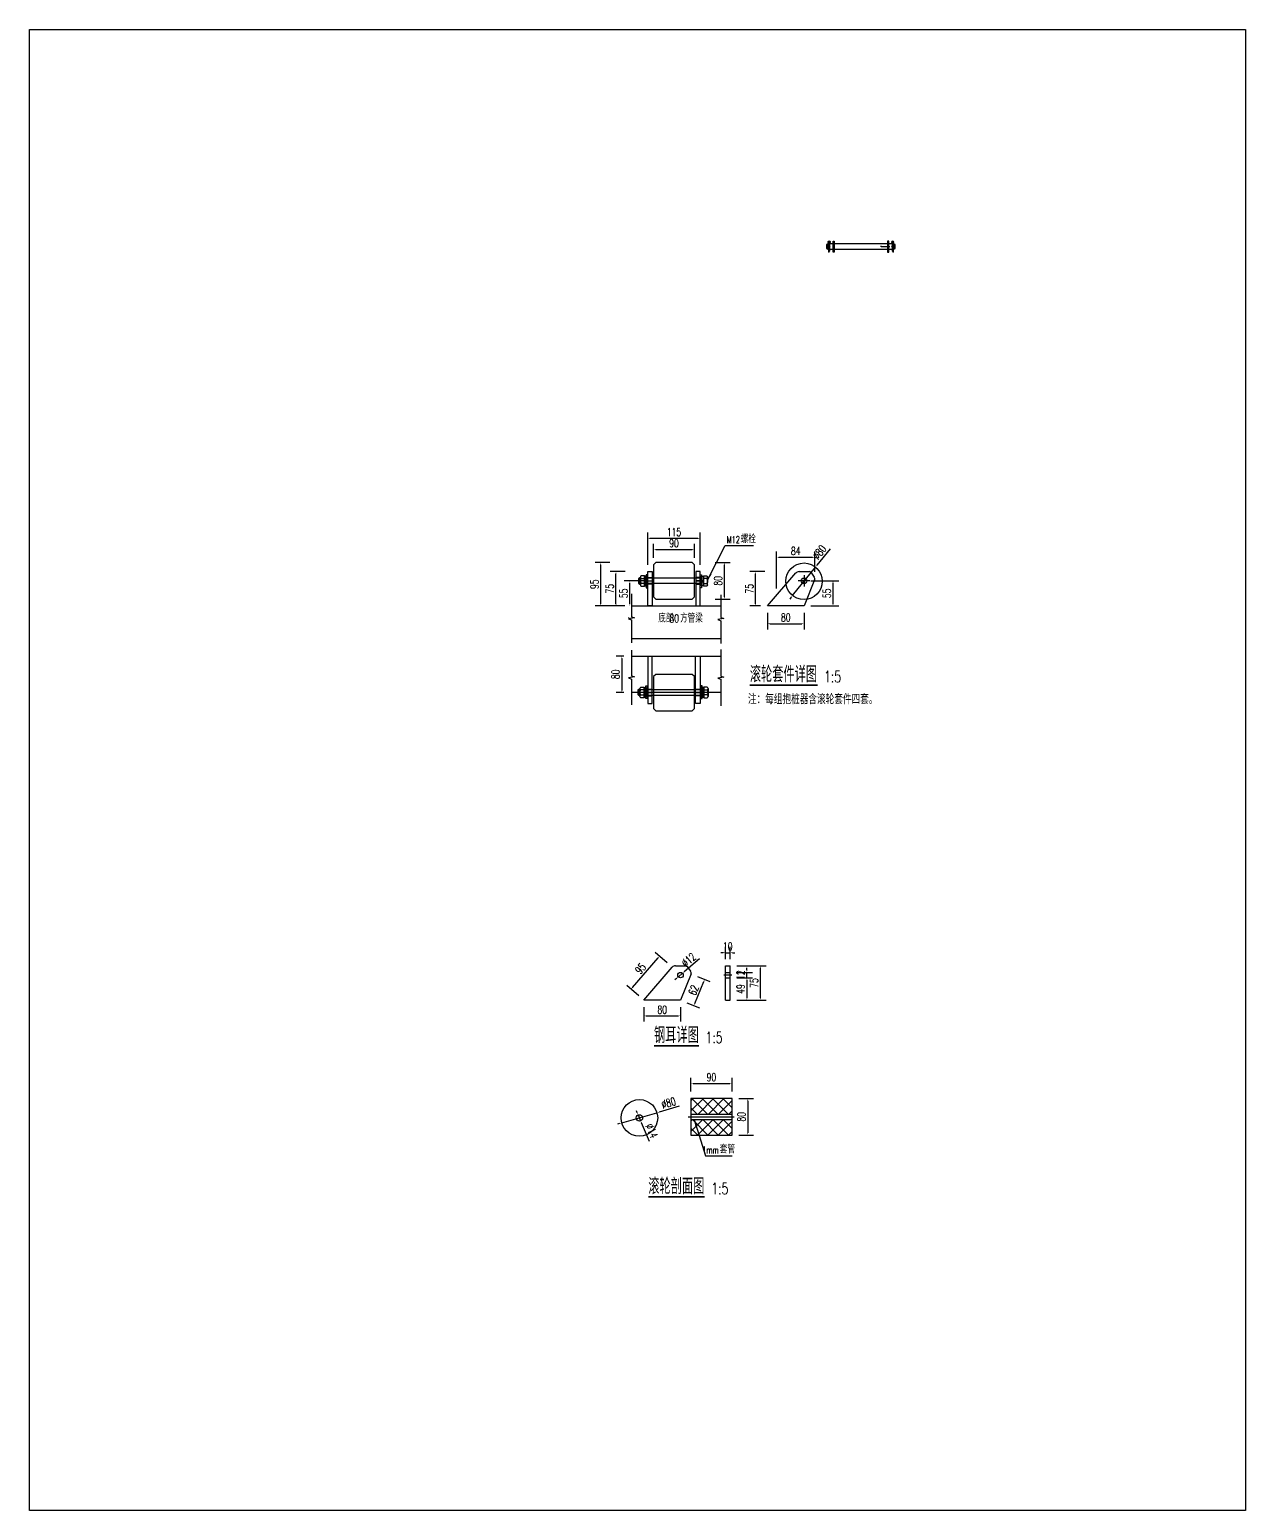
# Model space of a CAD drawing. Header units: millimetres. Extents: x -1003406 to 3312184, y 81337 to 716393.
# Drawn here: x 1146730 to 1149390, y 407197 to 410436 of the extents above; entities that cross this region are included whole.
import ezdxf

# ---------------------------------------------------------------- set-up
doc = ezdxf.new("R2010")
doc.units = ezdxf.units.MM
doc.header["$LTSCALE"] = 10
doc.linetypes.add('ACAD_ISO03W100', pattern=[30, 12, -18])
doc.linetypes.add('CENTER2', pattern=[28.575, 19.05, -3.175, 3.175, -3.175])
doc.layers.get('0').update_dxf_attribs({"linetype": 'CONTINUOUS'})
doc.layers.get('Defpoints').update_dxf_attribs({"linetype": 'CONTINUOUS'})
for name, color, linetype in [('00-HATCH(填充)', 250, 'CONTINUOUS'), ('DIM_LEAD', 3, 'CONTINUOUS'), ('DIM_SYMB', 3, 'CONTINUOUS'), ('PUB_DIM', 3, 'CONTINUOUS'), ('PUB_TEXT', 7, 'CONTINUOUS'), ('W-bridge approach引桥', 4, 'CONTINUOUS'), ('填充', 8, 'CONTINUOUS')]:
    doc.layers.add(name, color=color, linetype=linetype)
doc.styles.add('_TCH_DIM', font='SIMPLEX', dxfattribs={"bigfont": 'GBCBIG'})
doc.styles.get("Standard").update_dxf_attribs({"font": 'simplex.shx', "width": 0.7, "bigfont": 'hztxt.shx'})
doc.styles.add('STANDARD_T3', font='simplex.shx', dxfattribs={"width": 0.7, "bigfont": 'gbcbig.shx'})
doc.dimstyles.new('W&&5', dxfattribs={"dimtxt": 17.5, "dimasz": 5, "dimexe": 12.5, "dimexo": 15, "dimgap": 5, "dimtad": 1, "dimdec": 0, "dimzin": 0, "dimdsep": 46, "dimtxsty": 'STANDARD_T3', "dimcen": 0.09, "dimclrd": 1, "dimclre": 1, "dimclrt": 7, "dimazin": 2, "dimtfac": 1, "dimtdec": 0, "dimtix": 1, "dimtmove": 2, "dimatfit": 3, "dimfxl": 100, "dimtolj": 1, "dimtzin": 0, "dimarcsym": 0})

# ---------------------------------------------------------------- blocks, each defined once
blk = doc.blocks.new('*D233')
at = {"color": 1, "lineweight": -2, "transparency": 16777216}
for p, q in [((1148176.8, 408113.1), (1148176.8, 408143.3)), ((1148266.8, 408113.1), (1148266.8, 408143.3)), ((1148181.8, 408130.8), (1148261.8, 408130.8))]:
    blk.add_line(p, q, dxfattribs=at)
at = {"color": 1, "transparency": 16777216}
for points in [[(1148181.8, 408131.7), (1148181.8, 408130), (1148176.8, 408130.8)], [(1148261.8, 408131.7), (1148261.8, 408130), (1148266.8, 408130.8)]]:
    blk.add_solid(points, dxfattribs=at)
at = {"layer": 'Defpoints', "color": 0, "transparency": 16777216}
for p in [(1148266.8, 408130.8), (1148176.8, 408098.1), (1148266.8, 408098.1)]:
    blk.add_point(p, dxfattribs=at)
at = {"color": 7, "transparency": 16777216, "insert": (1148221.8, 408144.6), "char_height": 17.5, "attachment_point": 5, "style": 'STANDARD_T3'}
blk.add_mtext('\\A1;90', dxfattribs=at)
blk = doc.blocks.new('*D200')
at = {"color": 1, "lineweight": -2, "transparency": 16777216}
for p, q in [((1148281.8, 408098.1), (1148313.6, 408098.1)), ((1148301.1, 408093.1), (1148301.1, 408023.1)), ((1148281.8, 408018.1), (1148313.6, 408018.1))]:
    blk.add_line(p, q, dxfattribs=at)
at = {"color": 1, "transparency": 16777216}
for points in [[(1148300.3, 408093.1), (1148302, 408093.1), (1148301.1, 408098.1)], [(1148300.3, 408023.1), (1148302, 408023.1), (1148301.1, 408018.1)]]:
    blk.add_solid(points, dxfattribs=at)
at = {"layer": 'Defpoints', "color": 0, "transparency": 16777216}
for p in [(1148266.8, 408098.1), (1148266.8, 408018.1), (1148301.1, 408018.1)]:
    blk.add_point(p, dxfattribs=at)
at = {"color": 7, "transparency": 16777216, "insert": (1148287.4, 408058.1), "char_height": 17.5, "attachment_point": 5, "rotation": 90, "style": 'STANDARD_T3'}
blk.add_mtext('\\A1;80', dxfattribs=at)
blk = doc.blocks.new('*D201')
at = {"color": 1, "lineweight": -2, "transparency": 16777216}
for p, q in [((1148074.1, 408298.2), (1148074.1, 408266.2)), ((1148154.1, 408298.2), (1148154.1, 408266.2)), ((1148079.1, 408278.7), (1148149.1, 408278.7))]:
    blk.add_line(p, q, dxfattribs=at)
at = {"color": 1, "transparency": 16777216}
for points in [[(1148079.1, 408279.5), (1148079.1, 408277.9), (1148074.1, 408278.7)], [(1148149.1, 408279.5), (1148149.1, 408277.9), (1148154.1, 408278.7)]]:
    blk.add_solid(points, dxfattribs=at)
at = {"layer": 'Defpoints', "color": 0, "transparency": 16777216}
for p in [(1148074.1, 408313.2), (1148154.1, 408313.2), (1148154.1, 408278.7)]:
    blk.add_point(p, dxfattribs=at)
at = {"color": 7, "transparency": 16777216, "insert": (1148114.1, 408292.4), "char_height": 17.5, "attachment_point": 5, "style": 'STANDARD_T3'}
blk.add_mtext('\\A1;80', dxfattribs=at)
blk = doc.blocks.new('*D234')
at = {"color": 1, "lineweight": -2, "transparency": 16777216}
for p, q in [((1148049.4, 408341.1), (1148104.9, 408405.6)), ((1148124.8, 408395.1), (1148098.7, 408417.6)), ((1148062.7, 408323), (1148036.6, 408345.5))]:
    blk.add_line(p, q, dxfattribs=at)
at = {"color": 1, "transparency": 16777216}
for points in [[(1148104.3, 408406.1), (1148105.6, 408405.1), (1148108.2, 408409.4)], [(1148048.8, 408341.7), (1148050, 408340.6), (1148046.1, 408337.3)]]:
    blk.add_solid(points, dxfattribs=at)
at = {"layer": 'Defpoints', "color": 0, "transparency": 16777216}
for p in [(1148108.2, 408409.4), (1148136.1, 408385.3), (1148074.1, 408313.2)]:
    blk.add_point(p, dxfattribs=at)
at = {"color": 7, "transparency": 16777216, "insert": (1148066.7, 408382.3), "char_height": 17.5, "attachment_point": 5, "rotation": 49.2634, "style": 'STANDARD_T3'}
blk.add_mtext('\\A1;95', dxfattribs=at)
blk = doc.blocks.new('*D235')
at = {"color": 1, "lineweight": -2, "transparency": 16777216}
for p, q in [((1148151.5, 408081), (1148107.4, 408068.2)), ((1148021, 408043.2), (1148016.2, 408041.8)), ((1148025.8, 408044.6), (1148102.6, 408066.8))]:
    blk.add_line(p, q, dxfattribs=at)
at = {"color": 1, "transparency": 16777216}
for points in [[(1148020.7, 408044), (1148021.2, 408042.4), (1148025.8, 408044.6)], [(1148107.2, 408069), (1148107.6, 408067.4), (1148102.6, 408066.8)]]:
    blk.add_solid(points, dxfattribs=at)
at = {"layer": 'Defpoints', "color": 0, "transparency": 16777216}
for p in [(1148025.8, 408044.6), (1148102.6, 408066.8)]:
    blk.add_point(p, dxfattribs=at)
at = {"color": 7, "transparency": 16777216, "insert": (1148128, 408088.5), "char_height": 17.5, "attachment_point": 5, "rotation": 16.1522, "style": 'STANDARD_T3'}
blk.add_mtext('\\A1;∅80', dxfattribs=at)
blk = doc.blocks.new('*D236')
at = {"color": 1, "lineweight": -2, "transparency": 16777216}
for p, q in [((1148059.5, 408066.8), (1148057.6, 408071.4)), ((1148061.5, 408062.1), (1148066.9, 408049.3)), ((1148086.1, 408004), (1148068.9, 408044.6))]:
    blk.add_line(p, q, dxfattribs=at)
at = {"color": 1, "transparency": 16777216}
for points in [[(1148060.3, 408067.1), (1148058.8, 408066.4), (1148061.5, 408062.1)], [(1148069.6, 408045), (1148068.1, 408044.3), (1148066.9, 408049.3)]]:
    blk.add_solid(points, dxfattribs=at)
at = {"layer": 'Defpoints', "color": 0, "transparency": 16777216}
for p in [(1148061.5, 408062.1), (1148066.9, 408049.3)]:
    blk.add_point(p, dxfattribs=at)
at = {"color": 7, "transparency": 16777216, "insert": (1148091.1, 408027.4), "char_height": 17.5, "attachment_point": 5, "rotation": 292.9154, "style": 'STANDARD_T3'}
blk.add_mtext('\\A1;∅14', dxfattribs=at)
blk = doc.blocks.new('*D237')
at = {"color": 1, "lineweight": -2, "transparency": 16777216}
for p, q in [((1148191.1, 408364.9), (1148218.6, 408353.9)), ((1148185.8, 408305.9), (1148205.1, 408353.9)), ((1148168, 408307.6), (1148195.5, 408296.6))]:
    blk.add_line(p, q, dxfattribs=at)
at = {"color": 1, "transparency": 16777216}
for points in [[(1148204.3, 408354.2), (1148205.9, 408353.6), (1148207, 408358.5)], [(1148185, 408306.2), (1148186.5, 408305.6), (1148183.9, 408301.2)]]:
    blk.add_solid(points, dxfattribs=at)
at = {"layer": 'Defpoints', "color": 0, "transparency": 16777216}
for p in [(1148177.1, 408370.5), (1148207, 408358.5), (1148154.1, 408313.2)]:
    blk.add_point(p, dxfattribs=at)
at = {"color": 7, "transparency": 16777216, "insert": (1148182.7, 408335), "char_height": 17.5, "attachment_point": 5, "rotation": 68.07, "style": 'STANDARD_T3'}
blk.add_mtext('\\A1;62', dxfattribs=at)
blk = doc.blocks.new('*D238')
at = {"color": 1, "lineweight": -2, "transparency": 16777216}
for p, q in [((1148195.6, 408403.4), (1148162.4, 408375.2)), ((1148149.5, 408364.1), (1148158.6, 408371.9)), ((1148145.7, 408360.9), (1148141.9, 408357.7))]:
    blk.add_line(p, q, dxfattribs=at)
at = {"color": 1, "transparency": 16777216}
for points in [[(1148145.2, 408361.5), (1148146.2, 408360.3), (1148149.5, 408364.1)], [(1148161.9, 408375.8), (1148163, 408374.5), (1148158.6, 408371.9)]]:
    blk.add_solid(points, dxfattribs=at)
at = {"layer": 'Defpoints', "color": 0, "transparency": 16777216}
for p in [(1148149.5, 408364.1), (1148158.6, 408371.9)]:
    blk.add_point(p, dxfattribs=at)
at = {"color": 7, "transparency": 16777216, "insert": (1148172, 408401.4), "char_height": 17.5, "attachment_point": 5, "rotation": 40.4405, "style": 'STANDARD_T3'}
blk.add_mtext('\\A1;∅12', dxfattribs=at)
blk = doc.blocks.new('*D239')
at = {"color": 1, "lineweight": -2, "transparency": 16777216}
for p, q in [((1148252.6, 408403.2), (1148252.6, 408429.5)), ((1148262.6, 408403.2), (1148262.6, 408429.5)), ((1148247.6, 408417), (1148242.6, 408417)), ((1148252.6, 408417), (1148262.6, 408417)), ((1148267.6, 408417), (1148272.6, 408417))]:
    blk.add_line(p, q, dxfattribs=at)
at = {"color": 1, "transparency": 16777216}
for points in [[(1148247.6, 408417.8), (1148247.6, 408416.1), (1148252.6, 408417)], [(1148267.6, 408417.8), (1148267.6, 408416.1), (1148262.6, 408417)]]:
    blk.add_solid(points, dxfattribs=at)
at = {"layer": 'Defpoints', "color": 0, "transparency": 16777216}
for p in [(1148262.6, 408417), (1148252.6, 408388.2), (1148262.6, 408388.2)]:
    blk.add_point(p, dxfattribs=at)
at = {"color": 7, "transparency": 16777216, "insert": (1148257.6, 408430.7), "char_height": 17.5, "attachment_point": 5, "style": 'STANDARD_T3'}
blk.add_mtext('\\A1;10', dxfattribs=at)
blk = doc.blocks.new('*D240')
at = {"color": 1, "lineweight": -2, "transparency": 16777216}
for p, q in [((1148277.6, 408388.2), (1148341.2, 408388.2)), ((1148328.7, 408383.2), (1148328.7, 408318.2)), ((1148277.6, 408313.2), (1148341.2, 408313.2))]:
    blk.add_line(p, q, dxfattribs=at)
at = {"color": 1, "transparency": 16777216}
for points in [[(1148327.8, 408383.2), (1148329.5, 408383.2), (1148328.7, 408388.2)], [(1148327.8, 408318.2), (1148329.5, 408318.2), (1148328.7, 408313.2)]]:
    blk.add_solid(points, dxfattribs=at)
at = {"layer": 'Defpoints', "color": 0, "transparency": 16777216}
for p in [(1148262.6, 408388.2), (1148262.6, 408313.2), (1148328.7, 408313.2)]:
    blk.add_point(p, dxfattribs=at)
at = {"color": 7, "transparency": 16777216, "insert": (1148314.9, 408350.7), "char_height": 17.5, "attachment_point": 5, "rotation": 90, "style": 'STANDARD_T3'}
blk.add_mtext('\\A1;75', dxfattribs=at)
blk = doc.blocks.new('*D241')
at = {"color": 1, "lineweight": -2, "transparency": 16777216}
for p, q in [((1148277.6, 408362), (1148311.9, 408362)), ((1148299.4, 408357), (1148299.4, 408318.2)), ((1148277.6, 408313.2), (1148311.9, 408313.2))]:
    blk.add_line(p, q, dxfattribs=at)
at = {"color": 1, "transparency": 16777216}
for points in [[(1148298.5, 408357), (1148300.2, 408357), (1148299.4, 408362)], [(1148298.5, 408318.2), (1148300.2, 408318.2), (1148299.4, 408313.2)]]:
    blk.add_solid(points, dxfattribs=at)
at = {"layer": 'Defpoints', "color": 0, "transparency": 16777216}
for p in [(1148262.6, 408362), (1148262.6, 408313.2), (1148299.4, 408313.2)]:
    blk.add_point(p, dxfattribs=at)
at = {"color": 7, "transparency": 16777216, "insert": (1148285.6, 408337.6), "char_height": 17.5, "attachment_point": 5, "rotation": 90, "style": 'STANDARD_T3'}
blk.add_mtext('\\A1;49', dxfattribs=at)
blk = doc.blocks.new('*D242')
at = {"color": 1, "lineweight": -2, "transparency": 16777216}
for p, q in [((1148277.6, 408374), (1148311.9, 408374)), ((1148299.4, 408379), (1148299.4, 408384)), ((1148299.4, 408362), (1148299.4, 408374)), ((1148277.6, 408362), (1148311.9, 408362)), ((1148299.4, 408357), (1148299.4, 408352))]:
    blk.add_line(p, q, dxfattribs=at)
at = {"color": 1, "transparency": 16777216}
for points in [[(1148298.5, 408379), (1148300.2, 408379), (1148299.4, 408374)], [(1148298.5, 408357), (1148300.2, 408357), (1148299.4, 408362)]]:
    blk.add_solid(points, dxfattribs=at)
at = {"layer": 'Defpoints', "color": 0, "transparency": 16777216}
for p in [(1148262.6, 408374), (1148299.4, 408374), (1148262.6, 408362)]:
    blk.add_point(p, dxfattribs=at)
at = {"color": 7, "transparency": 16777216, "insert": (1148285.6, 408368), "char_height": 17.5, "attachment_point": 5, "rotation": 90, "style": 'STANDARD_T3'}
blk.add_mtext('\\A1;12', dxfattribs=at)
blk = doc.blocks.new('*U192')
blk.add_lwpolyline([(-12, 0), (-12, 2.5), (12, 2.5), (12, 0)], close=True)
blk = doc.blocks.new('*U189')
at = {"color": 8, "linetype": 'Continuous', "lineweight": 15}
for p, q in [((-1, 1.9), (-2.1, 1)), ((0, 1.4), (0, -1.4)), ((-1, -1.9), (-2.1, -1))]:
    blk.add_line(p, q, dxfattribs=at)
at = {"color": 7, "linetype": 'Continuous', "lineweight": 15}
for p, q in [((16, 1.4), (0, 1.4)), ((0, 0), (18.5, 0)), ((16, 1.4), (16, 0)), ((18.5, -1.4), (18.5, 0)), ((0, -1.4), (18.5, -1.4))]:
    blk.add_line(p, q, dxfattribs=at)
for centre, radius, start, end in [((-3.2, 0), 2.9, 41.3178, 318.6822), ((-3.2, 0), 1.45, 41.3178, 318.6822), ((0, 2.8), 2.82, 221.3178, 270), ((0, -2.8), 2.82, 90, 138.6822), ((0, 2.8), 1.37, 221.3178, 270), ((0, -2.8), 1.37, 90, 138.6822)]:
    blk.add_arc(centre, radius, start, end, dxfattribs=at)
blk = doc.blocks.new('无头销轴_B型_D12X150')
at = {"color": 0}
for p, q in [((-72, 6), (-72, -6)), ((72, 6), (72, -6))]:
    blk.add_line(p, q, dxfattribs=at)
blk.add_lwpolyline([(-75, 4.3), (-75, -4.3), (-72, -6), (72, -6), (75, -4.3), (75, 4.3), (72, 6), (-72, 6)], close=True, dxfattribs=at)
for centre in [(-69.5, 0), (69.5, 0)]:
    blk.add_circle(centre, 1.6, dxfattribs=at)
blk = doc.blocks.new('*D219')
at = {"layer": 'Defpoints', "color": 0, "transparency": 16777216}
for p in [(1148344.3, 409175.3), (1148424.3, 409175.3), (1148424.3, 409136.5)]:
    blk.add_point(p, dxfattribs=at)
at = {"layer": 'PUB_DIM', "color": 1, "lineweight": -2, "transparency": 16777216}
for p, q in [((1148344.3, 409160.3), (1148344.3, 409124)), ((1148424.3, 409160.3), (1148424.3, 409124)), ((1148349.3, 409136.5), (1148419.3, 409136.5))]:
    blk.add_line(p, q, dxfattribs=at)
at = {"layer": 'PUB_DIM', "color": 1, "transparency": 16777216}
for points in [[(1148349.3, 409137.3), (1148349.3, 409135.6), (1148344.3, 409136.5)], [(1148419.3, 409137.3), (1148419.3, 409135.6), (1148424.3, 409136.5)]]:
    blk.add_solid(points, dxfattribs=at)
at = {"layer": 'PUB_DIM', "color": 7, "transparency": 16777216, "insert": (1148384.3, 409150.2), "char_height": 17.5, "attachment_point": 5, "style": 'STANDARD_T3'}
blk.add_mtext('\\A1;80', dxfattribs=at)
blk = doc.blocks.new('*D220')
at = {"layer": 'Defpoints', "color": 0, "transparency": 16777216}
for p in [(1148045.5, 409065.7), (1148025.8, 408985.7), (1148045.5, 408985.7)]:
    blk.add_point(p, dxfattribs=at)
at = {"layer": 'PUB_DIM', "color": 1, "lineweight": -2, "transparency": 16777216}
for p, q in [((1148030.5, 409065.7), (1148013.3, 409065.7)), ((1148025.8, 409060.7), (1148025.8, 408990.7)), ((1148030.5, 408985.7), (1148013.3, 408985.7))]:
    blk.add_line(p, q, dxfattribs=at)
at = {"layer": 'PUB_DIM', "color": 1, "transparency": 16777216}
for points in [[(1148024.9, 409060.7), (1148026.6, 409060.7), (1148025.8, 409065.7)], [(1148024.9, 408990.7), (1148026.6, 408990.7), (1148025.8, 408985.7)]]:
    blk.add_solid(points, dxfattribs=at)
at = {"layer": 'PUB_DIM', "color": 7, "transparency": 16777216, "insert": (1148012, 409025.7), "char_height": 17.5, "attachment_point": 5, "rotation": 90, "style": 'STANDARD_T3'}
blk.add_mtext('\\A1;80', dxfattribs=at)
blk = doc.blocks.new('*D221')
at = {"layer": 'Defpoints', "color": 0, "transparency": 16777216}
for p in [(1148449.4, 409260.5), (1148399.2, 409198.1)]:
    blk.add_point(p, dxfattribs=at)
at = {"layer": 'PUB_DIM', "color": 1, "lineweight": -2, "transparency": 16777216}
for p, q in [((1148481.3, 409300.1), (1148452.5, 409264.4)), ((1148399.2, 409198.1), (1148449.4, 409260.5)), ((1148396.1, 409194.2), (1148393, 409190.4))]:
    blk.add_line(p, q, dxfattribs=at)
at = {"layer": 'PUB_DIM', "color": 1, "transparency": 16777216}
for points in [[(1148451.9, 409264.9), (1148453.2, 409263.8), (1148449.4, 409260.5)], [(1148395.4, 409194.8), (1148396.7, 409193.7), (1148399.2, 409198.1)]]:
    blk.add_solid(points, dxfattribs=at)
at = {"layer": 'PUB_DIM', "color": 7, "transparency": 16777216, "insert": (1148457.8, 409292.8), "char_height": 17.5, "attachment_point": 5, "rotation": 51.1738, "style": 'STANDARD_T3'}
blk.add_mtext('\\A1;∅80', dxfattribs=at)
blk = doc.blocks.new('*D195')
at = {"layer": 'Defpoints', "color": 0, "transparency": 16777216}
for p in [(1148013, 409250.3), (1148082.8, 409250.3), (1148045.8, 409175.3)]:
    blk.add_point(p, dxfattribs=at)
at = {"layer": 'PUB_DIM', "color": 1, "lineweight": -2, "transparency": 16777216}
for p, q in [((1148033, 409250.3), (1148000.5, 409250.3)), ((1148013, 409180.3), (1148013, 409245.3)), ((1148030.8, 409175.3), (1148000.5, 409175.3))]:
    blk.add_line(p, q, dxfattribs=at)
at = {"layer": 'PUB_DIM', "color": 1, "transparency": 16777216}
for points in [[(1148012.1, 409245.3), (1148013.8, 409245.3), (1148013, 409250.3)], [(1148012.1, 409180.3), (1148013.8, 409180.3), (1148013, 409175.3)]]:
    blk.add_solid(points, dxfattribs=at)
at = {"layer": 'PUB_DIM', "color": 7, "transparency": 16777216, "insert": (1147999.2, 409212.8), "char_height": 17.5, "attachment_point": 5, "rotation": 90, "style": 'STANDARD_T3'}
blk.add_mtext('\\A1;75', dxfattribs=at)
blk = doc.blocks.new('*D196')
at = {"layer": 'Defpoints', "color": 0, "transparency": 16777216}
for p in [(1148179.8, 409270.3), (1148250, 409270.3), (1148179.8, 409190.3)]:
    blk.add_point(p, dxfattribs=at)
at = {"layer": 'PUB_DIM', "color": 1, "lineweight": -2, "transparency": 16777216}
for p, q in [((1148230, 409270.3), (1148262.5, 409270.3)), ((1148250, 409195.3), (1148250, 409265.3)), ((1148230, 409190.3), (1148262.5, 409190.3))]:
    blk.add_line(p, q, dxfattribs=at)
at = {"layer": 'PUB_DIM', "color": 1, "transparency": 16777216}
for points in [[(1148249.2, 409265.3), (1148250.9, 409265.3), (1148250, 409270.3)], [(1148249.2, 409195.3), (1148250.9, 409195.3), (1148250, 409190.3)]]:
    blk.add_solid(points, dxfattribs=at)
at = {"layer": 'PUB_DIM', "color": 7, "transparency": 16777216, "insert": (1148236.3, 409230.3), "char_height": 17.5, "attachment_point": 5, "rotation": 90, "style": 'STANDARD_T3'}
blk.add_mtext('\\A1;80', dxfattribs=at)
blk = doc.blocks.new('*D197')
at = {"layer": 'Defpoints', "color": 0, "transparency": 16777216}
for p in [(1147979.6, 409270.3), (1148099.8, 409270.3), (1148045.8, 409175.3)]:
    blk.add_point(p, dxfattribs=at)
at = {"layer": 'PUB_DIM', "color": 1, "lineweight": -2, "transparency": 16777216}
for p, q in [((1147999.6, 409270.3), (1147967.1, 409270.3)), ((1147979.6, 409180.3), (1147979.6, 409265.3)), ((1147999.6, 409175.3), (1147967.1, 409175.3))]:
    blk.add_line(p, q, dxfattribs=at)
at = {"layer": 'PUB_DIM', "color": 1, "transparency": 16777216}
for points in [[(1147978.8, 409265.3), (1147980.5, 409265.3), (1147979.6, 409270.3)], [(1147978.8, 409180.3), (1147980.5, 409180.3), (1147979.6, 409175.3)]]:
    blk.add_solid(points, dxfattribs=at)
at = {"layer": 'PUB_DIM', "color": 7, "transparency": 16777216, "insert": (1147965.9, 409222.8), "char_height": 17.5, "attachment_point": 5, "rotation": 90, "style": 'STANDARD_T3'}
blk.add_mtext('\\A1;95', dxfattribs=at)
blk = doc.blocks.new('*D198')
at = {"layer": 'Defpoints', "color": 0, "transparency": 16777216}
for p in [(1148184.8, 409298.6), (1148094.8, 409265.3), (1148184.8, 409265.3)]:
    blk.add_point(p, dxfattribs=at)
at = {"layer": 'PUB_DIM', "color": 1, "lineweight": -2, "transparency": 16777216}
for p, q in [((1148094.8, 409280.3), (1148094.8, 409311.1)), ((1148184.8, 409280.3), (1148184.8, 409311.1)), ((1148099.8, 409298.6), (1148179.8, 409298.6))]:
    blk.add_line(p, q, dxfattribs=at)
at = {"layer": 'PUB_DIM', "color": 1, "transparency": 16777216}
for points in [[(1148099.8, 409299.5), (1148099.8, 409297.8), (1148094.8, 409298.6)], [(1148179.8, 409299.5), (1148179.8, 409297.8), (1148184.8, 409298.6)]]:
    blk.add_solid(points, dxfattribs=at)
at = {"layer": 'PUB_DIM', "color": 7, "transparency": 16777216, "insert": (1148139.8, 409312.4), "char_height": 17.5, "attachment_point": 5, "style": 'STANDARD_T3'}
blk.add_mtext('\\A1;90', dxfattribs=at)
blk = doc.blocks.new('*D222')
at = {"layer": 'Defpoints', "color": 0, "transparency": 16777216}
for p in [(1148424.3, 409230.3), (1148424.3, 409175.3), (1148487.6, 409175.3)]:
    blk.add_point(p, dxfattribs=at)
at = {"layer": 'PUB_DIM', "color": 1, "lineweight": -2, "transparency": 16777216}
for p, q in [((1148439.3, 409230.3), (1148500.1, 409230.3)), ((1148487.6, 409225.3), (1148487.6, 409180.3)), ((1148439.3, 409175.3), (1148500.1, 409175.3))]:
    blk.add_line(p, q, dxfattribs=at)
at = {"layer": 'PUB_DIM', "color": 1, "transparency": 16777216}
for points in [[(1148486.8, 409225.3), (1148488.5, 409225.3), (1148487.6, 409230.3)], [(1148486.8, 409180.3), (1148488.5, 409180.3), (1148487.6, 409175.3)]]:
    blk.add_solid(points, dxfattribs=at)
at = {"layer": 'PUB_DIM', "color": 7, "transparency": 16777216, "insert": (1148473.9, 409202.8), "char_height": 17.5, "attachment_point": 5, "rotation": 90, "style": 'STANDARD_T3'}
blk.add_mtext('\\A1;55', dxfattribs=at)
blk = doc.blocks.new('*D223')
at = {"layer": 'Defpoints', "color": 0, "transparency": 16777216}
for p in [(1148318.4, 409250.3), (1148424.3, 409250.3), (1148344.3, 409175.3)]:
    blk.add_point(p, dxfattribs=at)
at = {"layer": 'PUB_DIM', "color": 1, "lineweight": -2, "transparency": 16777216}
for p, q in [((1148338.4, 409250.3), (1148305.9, 409250.3)), ((1148318.4, 409180.3), (1148318.4, 409245.3)), ((1148329.3, 409175.3), (1148305.9, 409175.3))]:
    blk.add_line(p, q, dxfattribs=at)
at = {"layer": 'PUB_DIM', "color": 1, "transparency": 16777216}
for points in [[(1148317.6, 409245.3), (1148319.3, 409245.3), (1148318.4, 409250.3)], [(1148317.6, 409180.3), (1148319.3, 409180.3), (1148318.4, 409175.3)]]:
    blk.add_solid(points, dxfattribs=at)
at = {"layer": 'PUB_DIM', "color": 7, "transparency": 16777216, "insert": (1148304.7, 409212.8), "char_height": 17.5, "attachment_point": 5, "rotation": 90, "style": 'STANDARD_T3'}
blk.add_mtext('\\A1;75', dxfattribs=at)
blk = doc.blocks.new('*D224')
at = {"layer": 'Defpoints', "color": 0, "transparency": 16777216}
for p in [(1148197.3, 409323.3), (1148082.3, 409250.3), (1148197.3, 409250.3)]:
    blk.add_point(p, dxfattribs=at)
at = {"layer": 'PUB_DIM', "color": 1, "lineweight": -2, "transparency": 16777216}
for p, q in [((1148082.3, 409265.3), (1148082.3, 409335.8)), ((1148197.3, 409265.3), (1148197.3, 409335.8)), ((1148087.3, 409323.3), (1148192.3, 409323.3))]:
    blk.add_line(p, q, dxfattribs=at)
at = {"layer": 'PUB_DIM', "color": 1, "transparency": 16777216}
for points in [[(1148087.3, 409324.1), (1148087.3, 409322.4), (1148082.3, 409323.3)], [(1148192.3, 409324.1), (1148192.3, 409322.4), (1148197.3, 409323.3)]]:
    blk.add_solid(points, dxfattribs=at)
at = {"layer": 'PUB_DIM', "color": 7, "transparency": 16777216, "insert": (1148139.8, 409337), "char_height": 17.5, "attachment_point": 5, "style": 'STANDARD_T3'}
blk.add_mtext('\\A1;115', dxfattribs=at)
blk = doc.blocks.new('*D225')
at = {"layer": 'Defpoints', "color": 0, "transparency": 16777216}
for p in [(1148447.9, 409281.8), (1148447.9, 409234.8), (1148364.3, 409198.5)]:
    blk.add_point(p, dxfattribs=at)
at = {"layer": 'PUB_DIM', "color": 1, "lineweight": -2, "transparency": 16777216}
for p, q in [((1148364.3, 409213.5), (1148364.3, 409294.3)), ((1148369.3, 409281.8), (1148442.9, 409281.8)), ((1148447.9, 409249.8), (1148447.9, 409294.3))]:
    blk.add_line(p, q, dxfattribs=at)
at = {"layer": 'PUB_DIM', "color": 1, "transparency": 16777216}
for points in [[(1148369.3, 409282.6), (1148369.3, 409280.9), (1148364.3, 409281.8)], [(1148442.9, 409282.6), (1148442.9, 409280.9), (1148447.9, 409281.8)]]:
    blk.add_solid(points, dxfattribs=at)
at = {"layer": 'PUB_DIM', "color": 7, "transparency": 16777216, "insert": (1148406.1, 409295.5), "char_height": 17.5, "attachment_point": 5, "style": 'STANDARD_T3'}
blk.add_mtext('\\A1;84', dxfattribs=at)
blk = doc.blocks.new('*D226')
at = {"color": 1, "lineweight": -2, "transparency": 16777216}
for p, q in [((1148077.3, 409230.3), (1148030.9, 409230.3)), ((1148043.4, 409180.3), (1148043.4, 409225.3)), ((1148032, 409175.3), (1148030.9, 409175.3))]:
    blk.add_line(p, q, dxfattribs=at)
at = {"color": 1, "transparency": 16777216}
for points in [[(1148042.6, 409225.3), (1148044.2, 409225.3), (1148043.4, 409230.3)], [(1148042.6, 409180.3), (1148044.2, 409180.3), (1148043.4, 409175.3)]]:
    blk.add_solid(points, dxfattribs=at)
at = {"layer": 'Defpoints', "color": 0, "transparency": 16777216}
for p in [(1148043.4, 409230.3), (1148092.3, 409230.3), (1148047, 409175.3)]:
    blk.add_point(p, dxfattribs=at)
at = {"color": 7, "transparency": 16777216, "insert": (1148029.6, 409202.8), "char_height": 17.5, "attachment_point": 5, "rotation": 90, "style": 'STANDARD_T3'}
blk.add_mtext('\\A1;55', dxfattribs=at)

msp = doc.modelspace()

# ---------------------------------------------------------------- hatches: boundary and pattern name
at = {"layer": '填充'}
h = msp.add_hatch(dxfattribs=at)
h.set_pattern_fill('ANSI37', color=256, scale=10)
h.set_pattern_definition([(45, (2593227.048, -886822.429), (-11.22532015, 11.22532015), []), (135, (2593227.048, -886822.429), (-11.22532015, -11.22532015), [])])
h.paths.add_polyline_path([(1148176.8, 408098.1), (1148176.8, 408064.1), (1148266.8, 408064.1), (1148266.8, 408098.1)])
h.paths.add_polyline_path([(1148266.8, 408018.1), (1148266.8, 408052.1), (1148176.8, 408052.1), (1148176.8, 408018.1)])

# ---------------------------------------------------------------- linework, layer by layer
at = {"color": 0}
for p, q in [((1148593.7, 409961.4), (1148591.7, 409961.4)), ((1148143.2, 408388.2), (1148165.6, 408388.2)), ((1148154.1, 408313.2), (1148074.1, 408313.2))]:
    msp.add_line(p, q, dxfattribs=at)
at = {"color": 0, "linetype": 'CENTER2', "ltscale": 0.5}
msp.add_line((1148593.2, 409961.4), (1148612.2, 409961.4), dxfattribs=at)
at = {"color": 1}
for p, q in [((1148082.3, 409237.3), (1148092.3, 409237.3)), ((1148197.3, 409237.3), (1148187.3, 409237.3)), ((1148197.3, 409237.3), (1148187.3, 409237.3)), ((1148092.3, 409223.3), (1148082.3, 409223.3)), ((1148197.3, 409223.3), (1148187.3, 409223.3)), ((1148187.3, 409223.3), (1148197.3, 409223.3)), ((1148091.3, 408992.7), (1148081.3, 408992.7)), ((1148081.3, 408978.7), (1148091.3, 408978.7)), ((1148198.3, 408992.7), (1148188.3, 408992.7)), ((1148198.3, 408978.7), (1148188.3, 408978.7))]:
    msp.add_line(p, q, dxfattribs=at)
for p, q in [((1148213.3, 409221.3), (1148213.3, 409238.9)), ((1148068.3, 409235.3), (1148075.3, 409235.3)), ((1148075.3, 409224.3), (1148068.3, 409224.3)), ((1148079.3, 409228.7), (1148075.3, 409232.1)), ((1148079.3, 409226.4), (1148075.3, 409229.8)), ((1148200.3, 409228.7), (1148204.3, 409232.1)), ((1148200.3, 409226.4), (1148204.3, 409229.8)), ((1148211.3, 409235.3), (1148204.3, 409235.3)), ((1148204.3, 409224.3), (1148211.3, 409224.3)), ((1148074.3, 408991.7), (1148067.3, 408991.7)), ((1148067.3, 408980.7), (1148074.3, 408980.7)), ((1148078.3, 408989.6), (1148074.3, 408986.2)), ((1148078.3, 408987.3), (1148074.3, 408983.9)), ((1148201.3, 408989.6), (1148205.3, 408986.2)), ((1148201.3, 408987.3), (1148205.3, 408983.9)), ((1148205.3, 408991.7), (1148212.3, 408991.7)), ((1148212.3, 408980.7), (1148205.3, 408980.7)), ((1148214.3, 408994.7), (1148214.3, 408977.2)), ((1148074.1, 408313.2), (1148136.1, 408385.3)), ((1148177.1, 408370.5), (1148154.1, 408313.2)), ((1148169, 408386.8), (1148176.1, 408376.3)), ((1148266.6, 408368), (1148248.6, 408368)), ((1148252.6, 408313.2), (1148252.6, 408388.2)), ((1148252.6, 408388.2), (1148262.6, 408388.2)), ((1148252.6, 408374), (1148262.6, 408374)), ((1148262.6, 408313.2), (1148262.6, 408388.2)), ((1148252.6, 408362), (1148262.6, 408362)), ((1148252.6, 408313.2), (1148262.6, 408313.2)), ((1148170.8, 408058.1), (1148271.4, 408058.1)), ((1148176.8, 408064.1), (1148266.8, 408064.1)), ((1148176.8, 408052.1), (1148266.8, 408052.1)), ((1148183.8, 408052.1), (1148209.1, 407972.8)), ((1148209.1, 407972.8), (1148267.1, 407972.8))]:
    msp.add_line(p, q)
at = {"color": 4}
for p, q in [((1148066.3, 409229.8), (1148062.3, 409229.8)), ((1148066.3, 409235.8), (1148063.3, 409235.8)), ((1148063.3, 409223.8), (1148066.3, 409223.8)), ((1148065.3, 408986.2), (1148061.3, 408986.2)), ((1148062.3, 408992.2), (1148065.3, 408992.2)), ((1148065.3, 408980.2), (1148062.3, 408980.2))]:
    msp.add_line(p, q, dxfattribs=at)
at = {"color": 2}
for p, q in [((1148082.3, 409230.3), (1148092.3, 409230.3)), ((1148187.3, 409230.3), (1148197.3, 409230.3)), ((1148197.3, 409230.3), (1148187.3, 409230.3)), ((1148081.3, 408985.7), (1148091.3, 408985.7)), ((1148188.3, 408985.7), (1148198.3, 408985.7))]:
    msp.add_line(p, q, dxfattribs=at)
at = {"color": 6, "linetype": 'ACAD_ISO03W100'}
for p, q in [((1148196.8, 409236.3), (1148082.8, 409236.3)), ((1148196.8, 409224.3), (1148082.8, 409224.3)), ((1148196.5, 408991.7), (1148082.5, 408991.7)), ((1148196.5, 408979.7), (1148082.5, 408979.7))]:
    msp.add_line(p, q, dxfattribs=at)
for points in [[(1148099.8, 409190.3), (1148179.8, 409190.3), (1148184.8, 409195.3), (1148184.8, 409265.3), (1148179.8, 409270.3), (1148099.8, 409270.3), (1148094.8, 409265.3), (1148094.8, 409195.3)], [(1148066.3, 409221.3), (1148066.3, 409224.3), (1148066.3, 409235.3), (1148066.3, 409238.3)], [(1148092.3, 409250.3), (1148092.3, 409175.3), (1148082.3, 409175.3), (1148082.3, 409250.3)], [(1148187.3, 409250.3), (1148187.3, 409175.3), (1148197.3, 409175.3), (1148197.3, 409250.3)], [(1148062.3, 409224.8), (1148064.3, 409222.8), (1148064.3, 409236.8), (1148062.3, 409234.8)], [(1148099.8, 408945.7), (1148179.8, 408945.7), (1148184.8, 408950.7), (1148184.8, 409020.7), (1148179.8, 409025.7), (1148099.8, 409025.7), (1148094.8, 409020.7), (1148094.8, 408950.7)], [(1148061.3, 408991.2), (1148063.3, 408993.2), (1148063.3, 408979.2), (1148061.3, 408981.2)], [(1148065.3, 408994.7), (1148065.3, 408991.7), (1148065.3, 408980.7), (1148065.3, 408977.7)], [(1148176.8, 408018.1), (1148266.8, 408018.1), (1148266.8, 408098.1), (1148176.8, 408098.1)]]:
    msp.add_lwpolyline(points, close=True)
for points in [[(1148068.3, 409218.3), (1148075.3, 409218.3), (1148075.3, 409219.3), (1148079.3, 409219.3), (1148079.3, 409240.3), (1148075.3, 409240.3), (1148075.3, 409219.3), (1148075.3, 409241.3), (1148068.3, 409241.3, 0.666667), (1148068.3, 409235.3, 0.363636), (1148068.3, 409224.3, 0.666667)], [(1148211.3, 409218.3), (1148204.3, 409218.3), (1148204.3, 409219.3), (1148200.3, 409219.3), (1148200.3, 409240.3), (1148204.3, 409240.3), (1148204.3, 409219.3), (1148204.3, 409241.3), (1148211.3, 409241.3, -0.666667), (1148211.3, 409235.3, -0.363636), (1148211.3, 409224.3, -0.666667)], [(1148067.3, 408997.7), (1148074.3, 408997.7), (1148074.3, 408996.7), (1148078.3, 408996.7), (1148078.3, 408975.7), (1148074.3, 408975.7), (1148074.3, 408996.7), (1148074.3, 408974.7), (1148067.3, 408974.7, -0.666667), (1148067.3, 408980.7, -0.363636), (1148067.3, 408991.7, -0.666667)], [(1148212.3, 408997.7), (1148205.3, 408997.7), (1148205.3, 408996.7), (1148201.3, 408996.7), (1148201.3, 408975.7), (1148205.3, 408975.7), (1148205.3, 408996.7), (1148205.3, 408974.7), (1148212.3, 408974.7, 0.666667), (1148212.3, 408980.7, 0.363636), (1148212.3, 408991.7, 0.666667)]]:
    msp.add_lwpolyline(points, format="xyb", close=True)
for points in [[(1148079.3, 409243.3), (1148079.3, 409215.3), (1148082.3, 409215.3), (1148082.3, 409243.3), (1148079.3, 409243.3), (1148079.3, 409242.3)], [(1148200.3, 409243.3), (1148200.3, 409215.3), (1148197.3, 409215.3), (1148197.3, 409243.3), (1148200.3, 409243.3), (1148200.3, 409242.3)], [(1148064.3, 409222.8), (1148066.3, 409222.8), (1148066.3, 409236.8), (1148064.3, 409236.8)], [(1148063.3, 408993.2), (1148065.3, 408993.2), (1148065.3, 408979.2), (1148063.3, 408979.2)], [(1148078.3, 408972.7), (1148078.3, 409000.7), (1148081.3, 409000.7), (1148081.3, 408972.7), (1148078.3, 408972.7), (1148078.3, 408973.7)], [(1148201.3, 408972.7), (1148201.3, 409000.7), (1148198.3, 409000.7), (1148198.3, 408972.7), (1148201.3, 408972.7), (1148201.3, 408973.7)]]:
    msp.add_lwpolyline(points)
at = {"color": 0}
for points in [[(1148082.3, 409065.7), (1148082.3, 408962.2), (1148092.3, 408962.2), (1148092.3, 409065.7)], [(1148196.8, 409065.7), (1148196.8, 408962.2), (1148186.8, 408962.2), (1148186.8, 409065.7)]]:
    msp.add_lwpolyline(points, dxfattribs=at)
msp.add_lwpolyline([(1148183.8, 408052.1, 0, 4, 0), (1148188.3, 408037.8, 0, 0, 0)], format="xyseb")
at = {"lineweight": -3}
msp.add_circle((1148424.3, 409229.3), 40, dxfattribs=at)
for centre, radius in [((1148154.1, 408368), 6), ((1148064.2, 408055.7), 40), ((1148064.2, 408055.7), 7)]:
    msp.add_circle(centre, radius)
for centre, radius, start, end in [((1148143.2, 408378.2), 10, 90, 135), ((1148165.6, 408383.2), 5, 46.0565, 90), ((1148172.6, 408372.7), 5, 334, 46.0565)]:
    msp.add_arc(centre, radius, start, end)
at = {"layer": '00-HATCH(填充)', "color": 0, "lineweight": -3}
for p, q in [((1148344.3, 409175.3), (1148406.4, 409247.4)), ((1148413.4, 409250.3), (1148435.8, 409250.3)), ((1148439.3, 409248.9), (1148446.3, 409238.4)), ((1148447.4, 409232.6), (1148424.3, 409175.3)), ((1148424.3, 409175.3), (1148344.3, 409175.3))]:
    msp.add_line(p, q, dxfattribs=at)
at = {"layer": '00-HATCH(填充)', "color": 0, "lineweight": -3, "ltscale": 0.5}
for p, q in [((1148424.3, 409242.8), (1148424.3, 409217.8)), ((1148436.8, 409230.3), (1148411.8, 409230.3))]:
    msp.add_line(p, q, dxfattribs=at)
at = {"layer": '00-HATCH(填充)', "color": 0, "lineweight": -3}
msp.add_circle((1148424.3, 409230.3), 6, dxfattribs=at)
for centre, radius, start, end in [((1148413.4, 409240.3), 10, 90, 135), ((1148435.8, 409245.3), 5, 46.0565, 90), ((1148442.9, 409234.8), 5, 334, 46.0565)]:
    msp.add_arc(centre, radius, start, end, dxfattribs=at)
at = {"layer": 'DIM_LEAD'}
for p, q in [((1148213.5, 409231.7), (1148251.8, 409307.6)), ((1148251.8, 409307.6), (1148313.8, 409307.6))]:
    msp.add_line(p, q, dxfattribs=at)
msp.add_lwpolyline([(1148213.5, 409231.7, 0, 4, 0), (1148220.3, 409245.1, 0, 0, 0)], format="xyseb", dxfattribs=at)
at = {"layer": 'DIM_SYMB'}
for points in [[(1148047, 409202.1), (1148047, 409151.7), (1148053.3, 409149.4), (1148040.7, 409147.1), (1148047, 409144.9), (1148047, 409094.5)], [(1148242.3, 409199.8), (1148242.3, 409149.9), (1148248.6, 409147.6), (1148236, 409145.4), (1148242.3, 409143.1), (1148242.3, 409093.1)], [(1148047, 409078.5), (1148047, 409022.3), (1148053.3, 409020), (1148040.7, 409017.8), (1148047, 409015.5), (1148047, 408959.3)], [(1148242.3, 409079.9), (1148242.3, 409021.8), (1148248.6, 409019.5), (1148236, 409017.3), (1148242.3, 409015.1), (1148242.3, 408957)]]:
    msp.add_lwpolyline(points, dxfattribs=at)
at = {"layer": 'PUB_DIM'}
for points in [[(1148047, 409175.3), (1148242.3, 409175.3)], [(1148040.8, 409150.4), (1148040.8, 409150.5)], [(1148242.3, 409103.2), (1148047, 409103.2)], [(1148047, 409065.7), (1148242.3, 409065.7)], [(1148242.3, 408985.7), (1148047, 408985.7)]]:
    msp.add_lwpolyline(points, dxfattribs=at)
at = {"layer": 'PUB_DIM', "const_width": 3.5}
for points in [[(1148305.7, 409002.1), (1148453.9, 409002.1)], [(1148096.1, 408213.3), (1148194.8, 408213.3)], [(1148083.6, 407882.9), (1148207.3, 407882.9)]]:
    msp.add_lwpolyline(points, dxfattribs=at)
at = {"layer": 'W-bridge approach引桥'}
msp.add_lwpolyline([(1146730.5, 410435.8), (1149389.6, 410435.8), (1149389.6, 407197.3), (1146730.5, 407197.3)], close=True, dxfattribs=at)

# ---------------------------------------------------------------- block references
at = {"color": 0}
msp.add_blockref('无头销轴_B型_D12X150', (1148548.7, 409961.4), dxfattribs=at)
for name, p, rotation in [('*U189', (1148479.2, 409967.4), 270), ('*U192', (1148490.2, 409961.4), 90)]:
    msp.add_blockref(name, p, dxfattribs=dict(at, rotation=rotation))
at = {"color": 0, "xscale": -1}
for name, p, rotation in [('*U192', (1148607.2, 409961.4), 270), ('*U189', (1148618.2, 409967.4), 90)]:
    msp.add_blockref(name, p, dxfattribs=dict(at, rotation=rotation))

# ---------------------------------------------------------------- texts
at = {"width": 0.7}
msp.add_text('注：每组抱桩器含滚轮套件四套。', height=20, dxfattribs=at).set_placement((1148301.5, 408960.7))
at = {"layer": 'PUB_TEXT', "color": 7, "style": '_TCH_DIM', "width": 0.705882}
msp.add_text('M12', height=14.88, dxfattribs=at).set_placement((1148255.3, 409312.9))
at = {"layer": 'PUB_TEXT', "color": 7, "style": '_TCH_DIM'}
msp.add_text('螺栓', height=16.88, dxfattribs=at).set_placement((1148285.3, 409312.9))
at = {"layer": 'PUB_TEXT', "width": 0.7}
for s, p in [('底部', (1148105.4, 409139.3)), ('80', (1148129.9, 409139.3)), ('方管梁', (1148153.3, 409139.3))]:
    msp.add_text(s, height=17.5, dxfattribs=at).set_placement(p)
at = {"layer": 'PUB_TEXT', "color": 7, "width": 0.7}
for s, height, p in [('滚轮套件详图', 35, (1148305.7, 409008.3)), ('1:5', 25, (1148467.9, 409008.3)), ('钢耳详图', 35, (1148096.1, 408219.2)), ('1:5', 25, (1148208.8, 408219.2)), ('滚轮剖面图', 35, (1148083.6, 407888.8)), ('1:5', 25, (1148221.3, 407888.8))]:
    msp.add_text(s, height=height, dxfattribs=at).set_placement(p)
at = {"layer": 'PUB_TEXT', "style": '_TCH_DIM', "width": 0.705882}
msp.add_text('1mm', height=14.88, dxfattribs=at).set_placement((1148201.7, 407978.1))
at = {"layer": 'PUB_TEXT', "style": '_TCH_DIM'}
msp.add_text('套管', height=16.88, dxfattribs=at).set_placement((1148239.7, 407978.1))

# ---------------------------------------------------------------- dimensions: what is measured, and where the dimension line sits
for base, p1, p2, picture, middle in [((1148043.4, 409230.3), (1148047, 409175.3), (1148092.3, 409230.3), '*D226', (1148029.6, 409202.8)), ((1148328.7, 408313.2), (1148262.6, 408388.2), (1148262.6, 408313.2), '*D240', (1148314.9, 408350.7)), ((1148299.4, 408374), (1148262.6, 408362), (1148262.6, 408374), '*D242', (1148285.6, 408368)), ((1148299.4, 408313.2), (1148262.6, 408362), (1148262.6, 408313.2), '*D241', (1148285.6, 408337.6)), ((1148301.1, 408018.1), (1148266.8, 408098.1), (1148266.8, 408018.1), '*D200', (1148287.4, 408058.1))]:
    dim = msp.add_linear_dim(base=base, p1=p1, p2=p2, angle=90, dimstyle='W&&5')
    dim.commit()
    dim.dimension.update_dxf_attribs({"geometry": picture, "text_midpoint": middle})
for base, p1, p2, picture, middle in [((1148262.6, 408417), (1148252.6, 408388.2), (1148262.6, 408388.2), '*D239', (1148257.6, 408430.7)), ((1148154.1, 408278.7), (1148074.1, 408313.2), (1148154.1, 408313.2), '*D201', (1148114.1, 408292.4)), ((1148266.8, 408130.8), (1148176.8, 408098.1), (1148266.8, 408098.1), '*D233', (1148221.8, 408144.6))]:
    dim = msp.add_linear_dim(base=base, p1=p1, p2=p2, dimstyle='W&&5')
    dim.commit()
    dim.dimension.update_dxf_attribs({"geometry": picture, "text_midpoint": middle})
for p1, p2, distance, picture, middle in [((1148074.1, 408313.2), (1148136.1, 408385.3), 36.9, '*D234', (1148066.7, 408382.3)), ((1148154.1, 408313.2), (1148177.1, 408370.5), -32.2, '*D237', (1148182.7, 408335))]:
    dim = msp.add_aligned_dim(p1=p1, p2=p2, distance=distance, dimstyle='W&&5')
    dim.commit()
    dim.dimension.update_dxf_attribs({"geometry": picture, "text_midpoint": middle})
for p1, p2, picture, middle in [((1148149.5, 408364.1), (1148158.6, 408371.9), '*D238', (1148172, 408401.4)), ((1148025.8, 408044.6), (1148102.6, 408066.8), '*D235', (1148128, 408088.5)), ((1148061.5, 408062.1), (1148066.9, 408049.3), '*D236', (1148091.1, 408027.4))]:
    dim = msp.add_diameter_dim_2p(p1=p1, p2=p2, dimstyle='W&&5')
    dim.commit()
    dim.dimension.update_dxf_attribs({"geometry": picture, "text_midpoint": middle})
at = {"layer": 'PUB_DIM'}
for base, p1, p2, picture, middle in [((1148197.3, 409323.3), (1148082.3, 409250.3), (1148197.3, 409250.3), '*D224', (1148139.8, 409337)), ((1148447.9, 409281.8), (1148364.3, 409198.5), (1148447.9, 409234.8), '*D225', (1148406.1, 409295.5)), ((1148424.3, 409136.5), (1148344.3, 409175.3), (1148424.3, 409175.3), '*D219', (1148384.3, 409150.2))]:
    dim = msp.add_linear_dim(base=base, p1=p1, p2=p2, dimstyle='W&&5', dxfattribs=at)
    dim.commit()
    dim.dimension.update_dxf_attribs({"geometry": picture, "text_midpoint": middle})
dim = msp.add_linear_dim(base=(1148184.8, 409298.6), p1=(1148094.8, 409265.3), p2=(1148184.8, 409265.3), dimstyle='W&&5', override={"dimfxl": 20, "dimfxlon": 1}, dxfattribs=at)
dim.commit()
dim.dimension.update_dxf_attribs({"geometry": '*D198', "text_midpoint": (1148139.8, 409312.4)})
dim = msp.add_diameter_dim_2p(p1=(1148399.2, 409198.1), p2=(1148449.4, 409260.5), dimstyle='W&&5', dxfattribs=at)
dim.commit()
dim.dimension.update_dxf_attribs({"geometry": '*D221', "text_midpoint": (1148457.8, 409292.8)})
for base, p1, p2, angle, picture, middle in [((1147979.6, 409270.3), (1148045.8, 409175.3), (1148099.8, 409270.3), 90, '*D197', (1147965.9, 409222.8)), ((1148250, 409270.3), (1148179.8, 409190.3), (1148179.8, 409270.3), 90, '*D196', (1148236.3, 409230.3)), ((1148013, 409250.3), (1148045.8, 409175.3), (1148082.8, 409250.3), 90, '*D195', (1147999.2, 409212.8)), ((1148318.4, 409250.3), (1148344.3, 409175.3), (1148424.3, 409250.3), 90, '*D223', (1148304.7, 409212.8)), ((1148025.8, 408985.7), (1148045.5, 409065.7), (1148045.5, 408985.7), 270, '*D220', (1148012, 409025.7))]:
    dim = msp.add_linear_dim(base=base, p1=p1, p2=p2, angle=angle, dimstyle='W&&5', override={"dimfxl": 20, "dimfxlon": 1}, dxfattribs=at)
    dim.commit()
    dim.dimension.update_dxf_attribs({"geometry": picture, "text_midpoint": middle})
dim = msp.add_linear_dim(base=(1148487.6, 409175.3), p1=(1148424.3, 409230.3), p2=(1148424.3, 409175.3), angle=90, dimstyle='W&&5', dxfattribs=at)
dim.commit()
dim.dimension.update_dxf_attribs({"geometry": '*D222', "text_midpoint": (1148473.9, 409202.8)})

doc.saveas('drawing.dxf')
